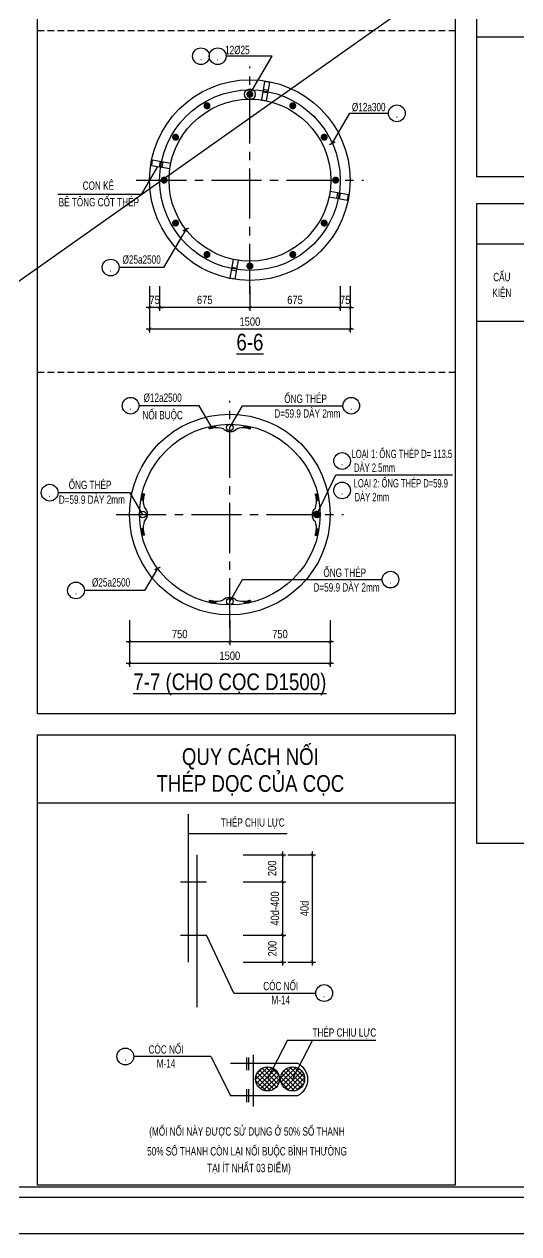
# Model space of a CAD drawing. Extents: x 171424 to 249266, y 74893 to 149166.
# Drawn here: x 204088 to 207788, y 74893 to 83934 of the extents above; entities that cross this region are included whole.
import ezdxf
from ezdxf.enums import TextEntityAlignment as Align

# ---------------------------------------------------------------- set-up
doc = ezdxf.new("R2010")
doc.units = 0
doc.header["$LTSCALE"] = 500
doc.header["$MEASUREMENT"] = 0
doc.header["$PDMODE"] = 3
doc.linetypes.add('CENTER2', pattern=[1.125, 0.75, -0.125, 0.125, -0.125])
doc.linetypes.add('HIDDEN', pattern=[0.375, 0.25, -0.125])
doc.layers.get('0').update_dxf_attribs({"linetype": 'CONTINUOUS'})
doc.layers.get('DEFPOINTS').update_dxf_attribs({"linetype": 'CONTINUOUS'})
for name, color, linetype in [('01.CDC.AXIS', 160, 'CENTER2'), ('02.CDC.DIM', 1, 'CONTINUOUS'), ('03.CDC.BORDER', 3, 'CONTINUOUS'), ('04.CDC.HIDDEN', 8, 'HIDDEN'), ('05.CDC.STEEL', 4, 'CONTINUOUS'), ('06.CDC.TEXT', 2, 'CONTINUOUS'), ('10.CDC.HATCH', 9, 'CONTINUOUS'), ('11.CDC.NOTE', 8, 'CONTINUOUS'), ('CDC-KHUNGTEN', 7, 'CONTINUOUS'), ('CDC.10.HATCH', 9, 'CONTINUOUS')]:
    doc.layers.add(name, color=color, linetype=linetype)
doc.layers.add('KCS_Plotter', color=11, linetype='CONTINUOUS', plot=False)
doc.styles.add('ARIAL', font='arial.ttf', dxfattribs={"width": 0.8})
doc.dimstyles.new('DIM25', dxfattribs={"dimscale": 25, "dimtxt": 2.5, "dimasz": 1, "dimexe": 1, "dimexo": 0, "dimgap": 1, "dimtad": 1, "dimdec": 0, "dimdsep": 46, "dimtxsty": 'ARIAL', "dimblk": 'ARCHTICK', "dimcen": 1, "dimdle": 1, "dimclrd": 1, "dimclre": 1, "dimclrt": 2, "dimadec": 0, "dimazin": 0, "dimtfac": 1, "dimtdec": 0, "dimtix": 1, "dimtmove": 2, "dimatfit": 3, "dimldrblk": 'ARCHTICK', "dimfxl": 1, "dimtolj": 1, "dimtzin": 0, "dimarcsym": 0})

# ---------------------------------------------------------------- blocks, each defined once
blk = doc.blocks.new('_ArchTick')
at = {"color": 0, "linetype": 'ByBlock', "const_width": 0.15}
blk.add_lwpolyline([(-0.5, -0.5), (0.5, 0.5)], dxfattribs=at)
blk = doc.blocks.new('*D812')
at = {"layer": '02.CDC.DIM', "color": 1, "lineweight": -2, "transparency": 16777216}
for p, q in [((205727.5, 77724.3), (206046.2, 77724.3)), ((206021.2, 77749.3), (206021.2, 77499.3)), ((205727.5, 77524.3), (206046.2, 77524.3))]:
    blk.add_line(p, q, dxfattribs=at)
at = {"layer": 'DEFPOINTS', "color": 0, "transparency": 16777216}
for p in [(205727.5, 77724.3), (205727.5, 77524.3), (206021.2, 77524.3)]:
    blk.add_point(p, dxfattribs=at)
at = {"layer": '02.CDC.DIM', "color": 1, "lineweight": -2, "transparency": 16777216, "xscale": 25, "yscale": 25, "zscale": 25}
for p, rotation in [((206021.2, 77724.3), 90), ((206021.2, 77524.3), 270)]:
    blk.add_blockref('_ArchTick', p, dxfattribs=dict(at, rotation=rotation))
at = {"layer": '02.CDC.DIM', "color": 2, "transparency": 16777216, "insert": (205943.1, 77624.3), "char_height": 62.5, "attachment_point": 5, "rotation": 90, "style": 'ARIAL'}
blk.add_mtext('\\A1;200', dxfattribs=at)
blk = doc.blocks.new('*D813')
at = {"layer": '02.CDC.DIM', "color": 1, "lineweight": -2, "transparency": 16777216}
for p, q in [((205727.5, 77124.3), (206046.2, 77124.3)), ((206021.2, 77149.3), (206021.2, 76899.3)), ((205727.5, 76924.3), (206046.2, 76924.3))]:
    blk.add_line(p, q, dxfattribs=at)
at = {"layer": 'DEFPOINTS', "color": 0, "transparency": 16777216}
for p in [(205727.5, 77124.3), (205727.5, 76924.3), (206021.2, 76924.3)]:
    blk.add_point(p, dxfattribs=at)
at = {"layer": '02.CDC.DIM', "color": 1, "lineweight": -2, "transparency": 16777216, "xscale": 25, "yscale": 25, "zscale": 25}
for p, rotation in [((206021.2, 77124.3), 90), ((206021.2, 76924.3), 270)]:
    blk.add_blockref('_ArchTick', p, dxfattribs=dict(at, rotation=rotation))
at = {"layer": '02.CDC.DIM', "color": 2, "transparency": 16777216, "insert": (205944.8, 77024.3), "char_height": 62.5, "attachment_point": 5, "rotation": 90, "style": 'ARIAL'}
blk.add_mtext('\\A1;200', dxfattribs=at)
blk = doc.blocks.new('*D814')
at = {"layer": '02.CDC.DIM', "color": 1, "lineweight": -2, "transparency": 16777216}
for p, q in [((205727.5, 77524.3), (206046.2, 77524.3)), ((206021.2, 77549.3), (206021.2, 77099.3)), ((205727.5, 77124.3), (206046.2, 77124.3))]:
    blk.add_line(p, q, dxfattribs=at)
at = {"layer": 'DEFPOINTS', "color": 0, "transparency": 16777216}
for p in [(205727.5, 77524.3), (205727.5, 77124.3), (206021.2, 77124.3)]:
    blk.add_point(p, dxfattribs=at)
at = {"layer": '02.CDC.DIM', "color": 1, "lineweight": -2, "transparency": 16777216, "xscale": 25, "yscale": 25, "zscale": 25}
for p, rotation in [((206021.2, 77524.3), 90), ((206021.2, 77124.3), 270)]:
    blk.add_blockref('_ArchTick', p, dxfattribs=dict(at, rotation=rotation))
at = {"layer": '02.CDC.DIM', "color": 2, "transparency": 16777216, "insert": (205964.3, 77324.3), "char_height": 62.5, "attachment_point": 5, "rotation": 90, "style": 'ARIAL'}
blk.add_mtext('\\A1;40d-400', dxfattribs=at)
blk = doc.blocks.new('*D815')
at = {"layer": '02.CDC.DIM', "color": 1, "lineweight": -2, "transparency": 16777216}
for p, q in [((206061.2, 77724.3), (206267.4, 77724.3)), ((206242.4, 77749.3), (206242.4, 76899.3)), ((206061.2, 76924.3), (206267.4, 76924.3))]:
    blk.add_line(p, q, dxfattribs=at)
at = {"layer": 'DEFPOINTS', "color": 0, "transparency": 16777216}
for p in [(206061.2, 77724.3), (206061.2, 76924.3), (206242.4, 76924.3)]:
    blk.add_point(p, dxfattribs=at)
at = {"layer": '02.CDC.DIM', "color": 1, "lineweight": -2, "transparency": 16777216, "xscale": 25, "yscale": 25, "zscale": 25}
for p, rotation in [((206242.4, 77724.3), 90), ((206242.4, 76924.3), 270)]:
    blk.add_blockref('_ArchTick', p, dxfattribs=dict(at, rotation=rotation))
at = {"layer": '02.CDC.DIM', "color": 2, "transparency": 16777216, "insert": (206185.5, 77324.3), "char_height": 62.5, "attachment_point": 5, "rotation": 90, "style": 'ARIAL'}
blk.add_mtext('\\A1;40d', dxfattribs=at)
blk = doc.blocks.new('*D824')
at = {"layer": '02.CDC.DIM', "color": 1, "lineweight": -2, "transparency": 16777216}
for p, q in [((205026.7, 81976.7), (205026.7, 81628.4)), ((206526.7, 81976.7), (206526.7, 81628.4)), ((206551.7, 81653.4), (205001.7, 81653.4))]:
    blk.add_line(p, q, dxfattribs=at)
at = {"layer": 'DEFPOINTS', "color": 0, "transparency": 16777216}
for p in [(205026.7, 81976.7), (206526.7, 81976.7), (205026.7, 81653.4)]:
    blk.add_point(p, dxfattribs=at)
at = {"layer": '02.CDC.DIM', "color": 1, "lineweight": -2, "transparency": 16777216, "xscale": 25, "yscale": 25, "zscale": 25, "rotation": 180}
blk.add_blockref('_ArchTick', (205026.7, 81653.4), dxfattribs=at)
at = {"layer": '02.CDC.DIM', "color": 1, "lineweight": -2, "transparency": 16777216, "xscale": 25, "yscale": 25, "zscale": 25}
blk.add_blockref('_ArchTick', (206526.7, 81653.4), dxfattribs=at)
at = {"layer": '02.CDC.DIM', "color": 2, "transparency": 16777216, "insert": (205776.7, 81710.4), "char_height": 62.5, "attachment_point": 5, "style": 'ARIAL'}
blk.add_mtext('\\A1;1500', dxfattribs=at)
blk = doc.blocks.new('*D825')
at = {"layer": '02.CDC.DIM', "color": 1, "lineweight": -2, "transparency": 16777216}
for p, q in [((205776.7, 81976.7), (205776.7, 81790.6)), ((206451.7, 81976.7), (206451.7, 81790.6)), ((206476.7, 81815.6), (205751.7, 81815.6))]:
    blk.add_line(p, q, dxfattribs=at)
at = {"layer": 'DEFPOINTS', "color": 0, "transparency": 16777216}
for p in [(205776.7, 81976.7), (206451.7, 81976.7), (205776.7, 81815.6)]:
    blk.add_point(p, dxfattribs=at)
at = {"layer": '02.CDC.DIM', "color": 1, "lineweight": -2, "transparency": 16777216, "xscale": 25, "yscale": 25, "zscale": 25, "rotation": 180}
blk.add_blockref('_ArchTick', (205776.7, 81815.6), dxfattribs=at)
at = {"layer": '02.CDC.DIM', "color": 1, "lineweight": -2, "transparency": 16777216, "xscale": 25, "yscale": 25, "zscale": 25}
blk.add_blockref('_ArchTick', (206451.7, 81815.6), dxfattribs=at)
at = {"layer": '02.CDC.DIM', "color": 2, "transparency": 16777216, "insert": (206114.2, 81872.5), "char_height": 62.5, "attachment_point": 5, "style": 'ARIAL'}
blk.add_mtext('\\A1;675', dxfattribs=at)
blk = doc.blocks.new('*D826')
at = {"layer": '02.CDC.DIM', "color": 1, "lineweight": -2, "transparency": 16777216}
for p, q in [((205026.7, 81976.7), (205026.7, 81790.6)), ((205101.7, 81976.7), (205101.7, 81790.6)), ((205026.7, 81815.6), (205001.7, 81815.6)), ((205101.7, 81815.6), (205026.7, 81815.6)), ((205101.7, 81815.6), (205126.7, 81815.6))]:
    blk.add_line(p, q, dxfattribs=at)
at = {"layer": 'DEFPOINTS', "color": 0, "transparency": 16777216}
for p in [(205026.7, 81976.7), (205101.7, 81976.7), (205026.7, 81815.6)]:
    blk.add_point(p, dxfattribs=at)
at = {"layer": '02.CDC.DIM', "color": 1, "lineweight": -2, "transparency": 16777216, "xscale": 25, "yscale": 25, "zscale": 25}
blk.add_blockref('_ArchTick', (205026.7, 81815.6), dxfattribs=at)
at = {"layer": '02.CDC.DIM', "color": 1, "lineweight": -2, "transparency": 16777216, "xscale": 25, "yscale": 25, "zscale": 25, "rotation": 180}
blk.add_blockref('_ArchTick', (205101.7, 81815.6), dxfattribs=at)
at = {"layer": '02.CDC.DIM', "color": 2, "transparency": 16777216, "insert": (205064.2, 81872.3), "char_height": 62.5, "attachment_point": 5, "style": 'ARIAL'}
blk.add_mtext('\\A1;75', dxfattribs=at)
blk = doc.blocks.new('*D827')
at = {"layer": '02.CDC.DIM', "color": 1, "lineweight": -2, "transparency": 16777216}
for p, q in [((205101.7, 81976.7), (205101.7, 81790.6)), ((205776.7, 81960.4), (205776.7, 81790.6)), ((205801.7, 81815.6), (205076.7, 81815.6))]:
    blk.add_line(p, q, dxfattribs=at)
at = {"layer": 'DEFPOINTS', "color": 0, "transparency": 16777216}
for p in [(205101.7, 81976.7), (205776.7, 81960.4), (205101.7, 81815.6)]:
    blk.add_point(p, dxfattribs=at)
at = {"layer": '02.CDC.DIM', "color": 1, "lineweight": -2, "transparency": 16777216, "xscale": 25, "yscale": 25, "zscale": 25, "rotation": 180}
blk.add_blockref('_ArchTick', (205101.7, 81815.6), dxfattribs=at)
at = {"layer": '02.CDC.DIM', "color": 1, "lineweight": -2, "transparency": 16777216, "xscale": 25, "yscale": 25, "zscale": 25}
blk.add_blockref('_ArchTick', (205776.7, 81815.6), dxfattribs=at)
at = {"layer": '02.CDC.DIM', "color": 2, "transparency": 16777216, "insert": (205439.2, 81872.5), "char_height": 62.5, "attachment_point": 5, "style": 'ARIAL'}
blk.add_mtext('\\A1;675', dxfattribs=at)
blk = doc.blocks.new('*D828')
at = {"layer": '02.CDC.DIM', "color": 1, "lineweight": -2, "transparency": 16777216}
for p, q in [((206451.7, 81976.7), (206451.7, 81790.6)), ((206526.7, 81976.7), (206526.7, 81790.6)), ((206451.7, 81815.6), (206426.7, 81815.6)), ((206526.7, 81815.6), (206451.7, 81815.6)), ((206526.7, 81815.6), (206551.7, 81815.6))]:
    blk.add_line(p, q, dxfattribs=at)
at = {"layer": 'DEFPOINTS', "color": 0, "transparency": 16777216}
for p in [(206451.7, 81976.7), (206526.7, 81976.7), (206451.7, 81815.6)]:
    blk.add_point(p, dxfattribs=at)
at = {"layer": '02.CDC.DIM', "color": 1, "lineweight": -2, "transparency": 16777216, "xscale": 25, "yscale": 25, "zscale": 25}
blk.add_blockref('_ArchTick', (206451.7, 81815.6), dxfattribs=at)
at = {"layer": '02.CDC.DIM', "color": 1, "lineweight": -2, "transparency": 16777216, "xscale": 25, "yscale": 25, "zscale": 25, "rotation": 180}
blk.add_blockref('_ArchTick', (206526.7, 81815.6), dxfattribs=at)
at = {"layer": '02.CDC.DIM', "color": 2, "transparency": 16777216, "insert": (206489.2, 81872.3), "char_height": 62.5, "attachment_point": 5, "style": 'ARIAL'}
blk.add_mtext('\\A1;75', dxfattribs=at)
blk = doc.blocks.new('*D829')
at = {"layer": '02.CDC.DIM', "color": 1, "lineweight": -2, "transparency": 16777216}
for p, q in [((204876.7, 79479.5), (204876.7, 79131.2)), ((206376.7, 79479.5), (206376.7, 79131.2)), ((206401.7, 79156.2), (204851.7, 79156.2))]:
    blk.add_line(p, q, dxfattribs=at)
at = {"layer": 'DEFPOINTS', "color": 0, "transparency": 16777216}
for p in [(204876.7, 79479.5), (206376.7, 79479.5), (204876.7, 79156.2)]:
    blk.add_point(p, dxfattribs=at)
at = {"layer": '02.CDC.DIM', "color": 1, "lineweight": -2, "transparency": 16777216, "xscale": 25, "yscale": 25, "zscale": 25, "rotation": 180}
blk.add_blockref('_ArchTick', (204876.7, 79156.2), dxfattribs=at)
at = {"layer": '02.CDC.DIM', "color": 1, "lineweight": -2, "transparency": 16777216, "xscale": 25, "yscale": 25, "zscale": 25}
blk.add_blockref('_ArchTick', (206376.7, 79156.2), dxfattribs=at)
at = {"layer": '02.CDC.DIM', "color": 2, "transparency": 16777216, "insert": (205626.7, 79213.1), "char_height": 62.5, "attachment_point": 5, "style": 'ARIAL'}
blk.add_mtext('\\A1;1500', dxfattribs=at)
blk = doc.blocks.new('*D830')
at = {"layer": '02.CDC.DIM', "color": 1, "lineweight": -2, "transparency": 16777216}
for p, q in [((205626.7, 79479.5), (205626.7, 79293.3)), ((206376.7, 79479.5), (206376.7, 79293.3)), ((206401.7, 79318.3), (205601.7, 79318.3))]:
    blk.add_line(p, q, dxfattribs=at)
at = {"layer": 'DEFPOINTS', "color": 0, "transparency": 16777216}
for p in [(205626.7, 79479.5), (206376.7, 79479.5), (205626.7, 79318.3)]:
    blk.add_point(p, dxfattribs=at)
at = {"layer": '02.CDC.DIM', "color": 1, "lineweight": -2, "transparency": 16777216, "xscale": 25, "yscale": 25, "zscale": 25, "rotation": 180}
blk.add_blockref('_ArchTick', (205626.7, 79318.3), dxfattribs=at)
at = {"layer": '02.CDC.DIM', "color": 1, "lineweight": -2, "transparency": 16777216, "xscale": 25, "yscale": 25, "zscale": 25}
blk.add_blockref('_ArchTick', (206376.7, 79318.3), dxfattribs=at)
at = {"layer": '02.CDC.DIM', "color": 2, "transparency": 16777216, "insert": (206001.7, 79375.2), "char_height": 62.5, "attachment_point": 5, "style": 'ARIAL'}
blk.add_mtext('\\A1;750', dxfattribs=at)
blk = doc.blocks.new('*D831')
at = {"layer": '02.CDC.DIM', "color": 1, "lineweight": -2, "transparency": 16777216}
for p, q in [((204876.7, 79479.5), (204876.7, 79293.3)), ((205626.7, 79463.1), (205626.7, 79293.3)), ((205651.7, 79318.3), (204851.7, 79318.3))]:
    blk.add_line(p, q, dxfattribs=at)
at = {"layer": 'DEFPOINTS', "color": 0, "transparency": 16777216}
for p in [(204876.7, 79479.5), (205626.7, 79463.1), (204876.7, 79318.3)]:
    blk.add_point(p, dxfattribs=at)
at = {"layer": '02.CDC.DIM', "color": 1, "lineweight": -2, "transparency": 16777216, "xscale": 25, "yscale": 25, "zscale": 25, "rotation": 180}
blk.add_blockref('_ArchTick', (204876.7, 79318.3), dxfattribs=at)
at = {"layer": '02.CDC.DIM', "color": 1, "lineweight": -2, "transparency": 16777216, "xscale": 25, "yscale": 25, "zscale": 25}
blk.add_blockref('_ArchTick', (205626.7, 79318.3), dxfattribs=at)
at = {"layer": '02.CDC.DIM', "color": 2, "transparency": 16777216, "insert": (205251.7, 79375.2), "char_height": 62.5, "attachment_point": 5, "style": 'ARIAL'}
blk.add_mtext('\\A1;750', dxfattribs=at)
blk = doc.blocks.new('KHUNG A1')
at = {"layer": 'CDC-KHUNGTEN'}
blk.add_lwpolyline([(10366.22, 712.17), (10366.22, 1278.17), (9655.22, 1278.17), (9655.22, 712.17)], close=True, dxfattribs=at)
at = {"layer": 'CDC.10.HATCH', "color": 8}
blk.add_lwpolyline([(9652.22, 709.17), (10447.22, 709.17), (10447.22, 1281.17), (9652.22, 1281.17)], close=True, dxfattribs=at)
at = {"layer": 'DEFPOINTS', "color": 1}
blk.add_lwpolyline([(9617.22, 698.17), (9617.22, 1292.17), (10458.22, 1292.17), (10458.22, 698.17), (9617.22, 698.17)], close=True, dxfattribs=at)

msp = doc.modelspace()

# ---------------------------------------------------------------- hatches: boundary and pattern name
at = {"layer": '10.CDC.HATCH'}
h = msp.add_hatch(dxfattribs=at)
h.set_pattern_fill('ANSI31', color=256, scale=20, style=0)
h.set_pattern_definition([(45, (63999.8287, -37843.7127), (-1.767766953, 1.767766953), [])])
h.paths.add_polyline_path([(206289.37, 80290.31, 0.5794969), (206251.73, 80268.74), (206276.73, 80268.74)])
h.paths.add_polyline_path([(206289.37, 80290.31), (206276.73, 80268.74), (206301.73, 80268.74, 0.266226)])
h.paths.add_polyline_path([(206301.73, 80268.74), (206251.73, 80268.74, 1)])
h = msp.add_hatch(dxfattribs=at)
h.set_pattern_fill('ANSI37', color=256, scale=200, style=0)
h.set_pattern_definition([(45, (184637.86, 60769.507), (-17.67767, 17.67767), []), (135, (184637.86, 60769.507), (-17.67767, -17.67767), [])])
h.paths.add_polyline_path([(206186.32, 76050.24, 1), (206006.66, 76050.24, 1)])
h.paths.add_polyline_path([(205998.51, 76050.24, 1), (205818.85, 76050.24, 1)])

# ---------------------------------------------------------------- linework, layer by layer
at = {"layer": '01.CDC.AXIS'}
for p, q in [((205776.73, 81917.91), (205776.73, 83617.91)), ((204926.73, 82767.91), (206626.73, 82767.91)), ((205626.73, 79418.74), (205626.73, 81118.74)), ((204776.73, 80268.74), (206476.73, 80268.74))]:
    msp.add_line(p, q, dxfattribs=at)
at = {"layer": '03.CDC.BORDER'}
for p, q in [((207473.77, 83839.7), (210559.07, 83839.7)), ((205916.06, 83438.97), (205876.67, 83445.92)), ((205912.59, 83419.27), (205873.2, 83426.22)), ((205105.67, 82907.24), (205098.73, 82867.85)), ((205125.37, 82903.77), (205118.42, 82864.38)), ((206428.1, 82632.05), (206435.04, 82671.44)), ((206447.79, 82628.58), (206454.74, 82667.97)), ((205637.4, 82096.85), (205676.79, 82089.9)), ((205640.87, 82116.55), (205680.27, 82109.6)), ((204188.46, 78114.98), (207311.43, 78114.98))]:
    msp.add_line(p, q, dxfattribs=at)
for points in [[(204188.46, 78779.41), (204188.46, 89355.41), (207311.43, 89355.41), (207311.43, 78779.41), (204188.46, 78779.41)], [(207473.77, 84299.7), (210559.07, 84299.7), (210559.07, 82792.68), (207473.77, 82792.68)], [(205862.78, 83367.13), (205902.17, 83360.19), (205926.48, 83498.06), (205887.09, 83505.01)], [(205177.51, 82853.96), (205184.46, 82893.35), (205046.58, 82917.66), (205039.64, 82878.27)], [(206375.95, 82681.86), (206369.01, 82642.47), (206506.88, 82618.16), (206513.83, 82657.55)], [(207473.77, 82592.68), (212195.83, 82592.68), (212195.83, 77810.93), (207473.77, 77810.93)], [(205690.68, 82168.69), (205651.29, 82175.63), (205626.98, 82037.76), (205666.37, 82030.82)], [(204188.46, 78622.64), (207311.43, 78622.64), (207311.43, 75255.83), (204188.46, 75255.83)]]:
    msp.add_lwpolyline(points, close=True, dxfattribs=at)
for centre in [(205776.73, 82767.91), (205626.73, 80268.74)]:
    msp.add_circle(centre, 750, dxfattribs=at)
at = {"layer": '04.CDC.HIDDEN', "ltscale": 0.4}
for p, q in [((204188.46, 83887.41), (207311.43, 83887.41)), ((204188.46, 81333.41), (207311.43, 81333.41))]:
    msp.add_line(p, q, dxfattribs=at)
at = {"layer": '05.CDC.STEEL'}
for p, q in [((205314.81, 78029.12), (205314.81, 76924.31)), ((205379.55, 77724.31), (205379.55, 76587.81)), ((205258.39, 77524.31), (205451.47, 77524.31)), ((205258.39, 77124.31), (205451.47, 77124.31)), ((205801.19, 76229.58), (205801.19, 75843.4)), ((205751.86, 76210.59), (205751.86, 76115.62)), ((205765.53, 76210.59), (205765.53, 76115.62)), ((205751.86, 75972.88), (205751.86, 75877.91)), ((205765.53, 75972.88), (205765.53, 75877.91))]:
    msp.add_line(p, q, dxfattribs=at)
at = {"layer": '05.CDC.STEEL', "const_width": 26.25}
for points in [[(205789.86, 83409.5, 1), (205763.61, 83409.5, 1)], [(205467.3, 83330.11, 1), (205444.57, 83316.98, 1)], [(206108.9, 83316.98, 1), (206086.16, 83330.11, 1)], [(205227.66, 83100.07, 1), (205214.53, 83077.34, 1)], [(206338.93, 83077.34, 1), (206325.81, 83100.07, 1)], [(205135.14, 82781.04, 1), (205135.14, 82754.79, 1)], [(206418.33, 82754.79, 1), (206418.33, 82781.04, 1)], [(205214.53, 82458.48, 1), (205227.66, 82435.75, 1)], [(206325.81, 82435.75, 1), (206338.93, 82458.48, 1)], [(205444.57, 82218.84, 1), (205467.3, 82205.71, 1)], [(206086.16, 82205.71, 1), (206108.9, 82218.84, 1)], [(205763.61, 82126.32, 1), (205789.86, 82126.32, 1)]]:
    msp.add_lwpolyline(points, format="xyb", close=True, dxfattribs=at)
at = {"layer": '05.CDC.STEEL'}
for points in [[(205780, 80907.99, 0.0220099), (205746.14, 80915.42, 0.1234459), (205681.22, 80908.37, -0.4276818), (205578.28, 80908.37, 0.1011298), (205498.38, 80915.19, -0.0125801), (205473.46, 80907.99, 0.0206179)], [(204987.48, 80422.01, 0.0220099), (204980.06, 80388.16, 0.1234459), (204987.1, 80323.24, -0.4276818), (204987.1, 80220.3, 0.1011298), (204980.29, 80140.4, -0.0125801), (204987.48, 80115.48, 0.0206179)], [(206265.98, 80115.48, 0.0220099), (206273.41, 80149.33, 0.1234459), (206266.36, 80214.25, -0.4276818), (206266.36, 80317.19, 0.1011298), (206273.18, 80397.09, -0.0125801), (206265.98, 80422.01, 0.0206179)], [(205473.46, 79629.49, 0.0220099), (205507.32, 79622.07, 0.1234459), (205572.24, 79629.11, -0.4276818), (205675.18, 79629.11, 0.1011298), (205755.08, 79622.3, -0.0125801), (205780, 79629.49, 0.0206179)], [(205632.72, 75927.48), (206135.09, 75927.48, 0.6324965), (206135.09, 76165.19), (205632.72, 76165.19)]]:
    msp.add_lwpolyline(points, format="xyb", dxfattribs=at)
for centre, radius in [((205776.73, 82767.91), 675), ((205776.73, 82767.91), 605), ((205626.73, 80268.74), 675), ((205626.73, 80918.74), 25), ((204976.73, 80268.74), 25), ((206276.73, 80268.74), 25), ((205626.73, 79618.74), 25), ((205908.68, 76050.24), 89.83), ((206096.49, 76050.24), 89.83)]:
    msp.add_circle(centre, radius, dxfattribs=at)
at = {"layer": '11.CDC.NOTE'}
for p, q in [((207473.77, 82292.68), (212195.83, 82292.68)), ((207473.77, 81714.5), (212195.83, 81714.5)), ((205473.46, 80907.99), (205469.4, 80923.62)), ((205479.84, 80909.71), (205475.97, 80925.29)), ((205485.97, 80911.44), (205482.31, 80926.83)), ((205492.59, 80913.39), (205489.2, 80928.42)), ((205498.38, 80915.19), (205495.25, 80929.76)), ((205505.67, 80915.91), (205502.55, 80931.28)), ((205514.03, 80916.4), (205510.91, 80932.92)), ((205521.66, 80916.55), (205518.54, 80934.31)), ((205731.81, 80916.55), (205734.93, 80934.31)), ((205739.43, 80916.4), (205742.55, 80932.92)), ((205747.8, 80915.91), (205750.91, 80931.28)), ((205755.08, 80915.19), (205758.22, 80929.76)), ((205760.88, 80913.39), (205764.27, 80928.42)), ((205767.5, 80911.44), (205771.15, 80926.83)), ((205773.62, 80909.71), (205777.5, 80925.29)), ((205780, 80907.99), (205784.06, 80923.62)), ((204978.93, 80373.82), (204961.17, 80376.94)), ((204979.07, 80381.45), (204962.56, 80384.56)), ((204979.57, 80389.81), (204964.19, 80392.93)), ((204980.29, 80397.09), (204965.72, 80400.23)), ((204982.08, 80402.89), (204967.05, 80406.28)), ((204984.04, 80409.51), (204968.65, 80413.16)), ((204985.77, 80415.64), (204970.19, 80419.51)), ((204987.48, 80422.01), (204971.86, 80426.08)), ((206265.98, 80422.01), (206281.61, 80426.08)), ((206267.69, 80415.64), (206283.28, 80419.51)), ((206269.42, 80409.51), (206284.82, 80413.16)), ((206271.38, 80402.89), (206286.41, 80406.28)), ((206273.18, 80397.09), (206287.75, 80400.23)), ((206273.89, 80389.81), (206289.27, 80392.93)), ((206274.39, 80381.45), (206290.91, 80384.56)), ((206274.53, 80373.82), (206292.3, 80376.94)), ((204978.93, 80163.67), (204961.17, 80160.55)), ((204979.07, 80156.04), (204962.56, 80152.93)), ((204979.57, 80147.68), (204964.19, 80144.56)), ((204980.29, 80140.4), (204965.72, 80137.26)), ((204982.08, 80134.6), (204967.05, 80131.21)), ((204984.04, 80127.98), (204968.65, 80124.33)), ((204985.77, 80121.85), (204970.19, 80117.98)), ((204987.48, 80115.48), (204971.86, 80111.41)), ((206265.98, 80115.48), (206281.61, 80111.41)), ((206267.69, 80121.85), (206283.28, 80117.98)), ((206269.42, 80127.98), (206284.82, 80124.33)), ((206271.38, 80134.6), (206286.41, 80131.21)), ((206273.18, 80140.4), (206287.75, 80137.26)), ((206273.89, 80147.68), (206289.27, 80144.56)), ((206274.39, 80156.04), (206290.91, 80152.93)), ((206274.53, 80163.67), (206292.3, 80160.55)), ((205473.46, 79629.49), (205469.4, 79613.87)), ((205479.84, 79627.78), (205475.97, 79612.2)), ((205485.97, 79626.05), (205482.31, 79610.66)), ((205492.59, 79624.09), (205489.2, 79609.06)), ((205498.38, 79622.3), (205495.25, 79607.73)), ((205505.67, 79621.58), (205502.55, 79606.21)), ((205514.03, 79621.09), (205510.91, 79604.57)), ((205521.66, 79620.94), (205518.54, 79603.18)), ((205731.81, 79620.94), (205734.93, 79603.18)), ((205739.43, 79621.09), (205742.55, 79604.57)), ((205747.8, 79621.58), (205750.91, 79606.21)), ((205755.08, 79622.3), (205758.22, 79607.73)), ((205760.88, 79624.09), (205764.27, 79609.06)), ((205767.5, 79626.05), (205771.15, 79610.66)), ((205773.62, 79627.78), (205777.5, 79612.2)), ((205780, 79629.49), (205784.06, 79613.87)), ((205314.81, 77885.7), (206055.88, 77885.7)), ((205656.99, 76692.14), (205451.47, 77124.31)), ((205656.99, 76692.14), (206268.74, 76692.14)), ((206057.07, 76341.1), (205908.68, 76050.24)), ((206057.07, 76341.1), (206718.69, 76341.1)), ((206244.88, 76341.1), (206096.49, 76050.24)), ((205484.34, 76218.34), (204908.24, 76218.34)), ((205484.34, 76218.34), (205632.72, 75927.48))]:
    msp.add_line(p, q, dxfattribs=at)
for points in [[(205776.73, 83409.5), (205943.44, 83694), (205598.3, 83694)], [(206393.17, 83042.92), (206524.69, 83267.38), (206813.18, 83267.38)], [(205084.63, 82870.34), (204962.33, 82661.62), (204339.17, 82661.62)], [(205296.81, 82399.54), (205129.81, 82114.54), (204797.85, 82114.54)], [(205497.68, 80911.67), (205397.78, 81082.16), (204947.03, 81082.16)], [(205626.73, 80918.74), (205722.49, 81082.16), (206472.44, 81082.16)], [(206276.73, 80268.74), (206418.62, 80566.65), (207291.04, 80566.65)], [(204976.73, 80268.74), (204880.98, 80432.16), (204341.74, 80432.16)], [(205085.31, 79865.65), (204989.25, 79701.71), (204538.49, 79701.71)], [(205626.73, 79618.74), (205722.49, 79782.16), (206765.4, 79782.16)]]:
    msp.add_lwpolyline(points, dxfattribs=at)
at = {"layer": '11.CDC.NOTE', "const_width": 10}
for points in [[(206371.17, 83032.67), (206415.16, 83053.18)], [(205274.81, 82389.28), (205318.8, 82409.8)], [(205063.31, 79855.39), (205107.3, 79875.91)]]:
    msp.add_lwpolyline(points, dxfattribs=at)
at = {"layer": '11.CDC.NOTE'}
for centre, radius in [((205410.8, 83694), 62.5), ((205535.8, 83694), 62.5), ((205776.73, 83409.5), 40), ((206875.68, 83267.38), 62.5), ((204735.35, 82114.54), 62.5), ((204884.53, 81082.16), 62.5), ((206534.94, 81082.16), 62.5), ((206465.96, 80668.74), 62.5), ((204279.24, 80432.16), 62.5), ((206465.96, 80449.11), 62.5), ((206827.9, 79782.16), 62.5), ((204475.99, 79701.71), 62.5), ((206331.74, 76692.14), 63), ((204845.24, 76218.34), 63)]:
    msp.add_circle(centre, radius, dxfattribs=at)
at = {"layer": 'KCS_Plotter'}
msp.add_line((193967.17, 74892.91), (214992.17, 89742.91), dxfattribs=at)

# ---------------------------------------------------------------- block references
at = {"xscale": 25, "yscale": 25, "zscale": 25}
msp.add_blockref('KHUNG A1', (-46463.42, 57438.58), dxfattribs=at)

# ---------------------------------------------------------------- texts
at = {"layer": '06.CDC.TEXT', "style": 'ARIAL'}
for s, height, width, p in [('12%%C25', 62.5, 0.7, (205682.75, 83740.78)), ('%%C12a300', 62.5, 0.7, (206665.6, 83314.16)), ('CON KÊ', 62.5, 0.7, (204643.02, 82735.14)), ('BÊ TÔNG CỐT THÉP', 62.5, 0.7, (204646.95, 82612.23)), ('%%C25a2500', 62.5, 0.7, (204967.14, 82174.57)), ('CẤU', 62.5, 0.7, (207661.27, 82052.96)), ('KIỆN', 62.5, 0.7, (207661.27, 81926.78)), ('%%U6-6', 125, 0.8, (205776.73, 81557.76)), ('%%C12a2500', 62.5, 0.7, (205124.19, 81142.19)), ('ỐNG THÉP', 62.5, 0.7, (206193.2, 81143.07)), ('NỐI BUỘC', 62.5, 0.7, (205124.19, 81014.17)), ('D=59.9 DÀY 2mm', 62.5, 0.7, (206206.63, 81031.64)), ('LOẠI 1: ỐNG THÉP D= 113.5', 62.5, 0.65, (206913.18, 80724.56)), ('DÀY 2.5mm', 62.5, 0.65, (206709.12, 80626.68)), ('LOẠI 2: ỐNG THÉP D=59.9', 62.5, 0.65, (206905.55, 80504.93)), ('ỐNG THÉP', 62.5, 0.7, (204581.15, 80499.2)), ('D=59.9 DÀY 2mm', 62.5, 0.7, (204594.59, 80387.77)), ('DÀY 2mm', 62.5, 0.65, (206689.1, 80407.05)), ('ỐNG THÉP', 62.5, 0.7, (206486.16, 79843.07)), ('%%C25a2500', 62.5, 0.7, (204738.5, 79761.74)), ('D=59.9 DÀY 2mm', 62.5, 0.7, (206499.6, 79731.64)), ('%%U7-7 (CHO CỌC D1500)', 125, 0.8, (205626.73, 79003.23)), ('THÉP CHỊU LỰC', 62.5, 0.7, (205798.51, 77968.22)), ('CÓC NỐI', 62.5, 0.7, (206007.42, 76753.4)), ('M-14', 62.5, 0.7, (206007.42, 76640.41)), ('CÓC NỐI', 62.5, 0.7, (205149.62, 76279.6)), ('M-14', 62.5, 0.7, (205149.62, 76166.61)), ('(MỐI NỐI NÀY ĐƯỢC SỬ DỤNG Ở 50%%% SỐ THANH', 62.5, 0.7, (205754.94, 75658.05)), ('50%%% SỐ THANH CÒN LẠI NỐI BUỘC BÌNH THƯỜNG', 62.5, 0.7, (205754.94, 75512.14)), ('TẠI ÍT NHẤT 03 ĐIỂM)', 62.5, 0.7, (205770.05, 75384.83))]:
    msp.add_text(s, height=height, dxfattribs=dict(at, width=width)).set_placement(p, align=Align.MIDDLE)
at = {"layer": '06.CDC.TEXT', "style": 'ARIAL', "width": 0.7}
for p in [(205410.8, 83694), (205535.8, 83694), (206875.68, 83267.38), (204735.35, 82114.54), (204884.53, 81082.16), (206534.94, 81082.16), (206465.96, 80668.74), (204279.24, 80432.16), (206465.96, 80449.11), (206827.9, 79782.16), (204475.99, 79701.71), (206331.04, 76692.14), (204844.54, 76218.34)]:
    msp.add_text('.', height=62.5, dxfattribs=at).set_placement(p, align=Align.MIDDLE_CENTER)
at = {"layer": '06.CDC.TEXT', "style": 'ARIAL', "width": 0.8}
for s, p in [('QUY CÁCH NỐI', (205780.22, 78397.24)), ('THÉP DỌC CỦA CỌC', (205780.22, 78196.24))]:
    msp.add_text(s, height=125, dxfattribs=at).set_placement(p, align=Align.CENTER)
at = {"layer": '06.CDC.TEXT', "style": 'ARIAL', "width": 0.7}
msp.add_text('THÉP CHỊU LỰC', height=62.5, dxfattribs=at).set_placement((206244.88, 76366.1))

# ---------------------------------------------------------------- dimensions: what is measured, and where the dimension line sits
at = {"layer": '02.CDC.DIM'}
for base, p1, p2, picture, middle in [((205026.73, 81653.44), (206526.73, 81976.73), (205026.73, 81976.73), '*D824', (205776.73, 81710.35)), ((205026.73, 81815.57), (205101.73, 81976.73), (205026.73, 81976.73), '*D826', (205064.23, 81872.35)), ((205101.73, 81815.57), (205776.73, 81960.36), (205101.73, 81976.73), '*D827', (205439.23, 81872.48)), ((205776.73, 81815.57), (206451.73, 81976.73), (205776.73, 81976.73), '*D825', (206114.23, 81872.48)), ((206451.73, 81815.57), (206526.73, 81976.73), (206451.73, 81976.73), '*D828', (206489.23, 81872.35)), ((204876.73, 79156.2), (206376.73, 79479.49), (204876.73, 79479.49), '*D829', (205626.73, 79213.11)), ((204876.73, 79318.33), (205626.73, 79463.12), (204876.73, 79479.49), '*D831', (205251.73, 79375.24)), ((205626.73, 79318.33), (206376.73, 79479.49), (205626.73, 79479.49), '*D830', (206001.73, 79375.24))]:
    dim = msp.add_linear_dim(base=base, p1=p1, p2=p2, dimstyle='DIM25', dxfattribs=at)
    dim.commit()
    dim.dimension.update_dxf_attribs({"geometry": picture, "text_midpoint": middle})
for base, p1, p2, picture, middle in [((206021.24, 77524.31), (205727.51, 77724.31), (205727.51, 77524.31), '*D812', (205943.12, 77624.31)), ((206021.24, 76924.31), (205727.51, 77124.31), (205727.51, 76924.31), '*D813', (205944.81, 77024.31))]:
    dim = msp.add_linear_dim(base=base, p1=p1, p2=p2, angle=90, text='200', dimstyle='DIM25', dxfattribs=at)
    dim.commit()
    dim.dimension.update_dxf_attribs({"geometry": picture, "text_midpoint": middle, "dimtype": 160})
for base, p1, p2, text, picture, middle in [((206242.43, 76924.31), (206061.24, 77724.31), (206061.24, 76924.31), '40d', '*D815', (206185.52, 77324.31)), ((206021.24, 77124.31), (205727.51, 77524.31), (205727.51, 77124.31), '40d-400', '*D814', (205964.33, 77324.31))]:
    dim = msp.add_linear_dim(base=base, p1=p1, p2=p2, angle=90, text=text, dimstyle='DIM25', dxfattribs=at)
    dim.commit()
    dim.dimension.update_dxf_attribs({"geometry": picture, "text_midpoint": middle})

doc.saveas('drawing.dxf')
